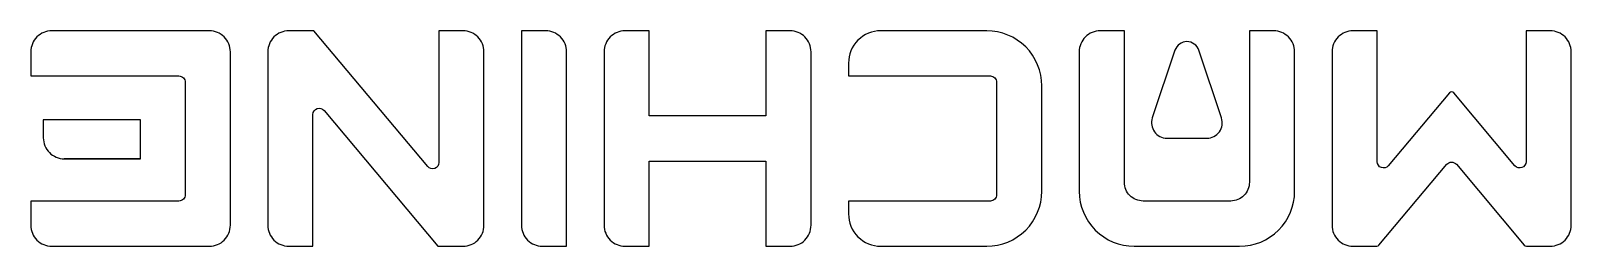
# Model space of a CAD drawing. Header units: millimetres. Extents: x -487 to -40, y 32 to 94.
import ezdxf

# ---------------------------------------------------------------- set-up
doc = ezdxf.new("R2010")
doc.units = ezdxf.units.MM
doc.layers.get('0').update_dxf_attribs({"linetype": 'CONTINUOUS'})

msp = doc.modelspace()

# ---------------------------------------------------------------- linework, layer by layer
msp.add_line((-454.83, 57.07), (-476.99, 57.07))
for points in [[(-434.86, 31.7, 0.414214), (-428.78, 37.78), (-428.78, 88.13, 0.414214), (-434.86, 94.21), (-480.62, 94.21, 0.414214), (-486.7, 88.13), (-486.7, 81.1), (-443.71, 81.1, -0.414214), (-441.89, 79.28), (-441.89, 46.63, -0.414214), (-443.71, 44.81), (-486.7, 44.81), (-486.7, 37.78, 0.414214), (-480.62, 31.7)], [(-368.53, 31.7), (-361.23, 31.7, 0.414214), (-355.15, 37.78), (-355.15, 88.13, 0.414214), (-361.23, 94.21), (-368.26, 94.21), (-368.26, 55.99, -0.700208), (-371.47, 54.82), (-404.52, 94.21), (-411.82, 94.21, 0.414214), (-417.9, 88.13), (-417.9, 37.78, 0.414214), (-411.82, 31.7), (-404.79, 31.7), (-404.79, 69.93, -0.700208), (-401.58, 71.09)], [(-338.2, 31.7), (-331.16, 31.7), (-331.16, 88.13, 0.414214), (-337.24, 94.21), (-344.28, 94.21), (-344.28, 37.78, 0.414214)], [(-266.29, 94.21), (-273.33, 94.21), (-273.33, 69.51), (-307.18, 69.51), (-307.18, 94.21), (-314.21, 94.21, 0.414214), (-320.29, 88.13), (-320.29, 37.78, 0.414214), (-314.21, 31.7), (-307.18, 31.7), (-307.18, 56.4), (-273.33, 56.4), (-273.33, 31.7), (-266.29, 31.7, 0.414214), (-260.21, 37.78), (-260.21, 88.13, 0.414214)], [(-206.35, 46.63, -0.414214), (-208.17, 44.81), (-249.34, 44.81), (-249.34, 41.07, 0.414214), (-239.97, 31.7), (-209.19, 31.7, 0.414214), (-193.24, 47.65), (-193.24, 78.26, 0.414214), (-209.19, 94.21), (-239.97, 94.21, 0.414214), (-249.34, 84.84), (-249.34, 81.1), (-208.17, 81.1, -0.414214), (-206.35, 79.28)], [(-135.8, 31.7, 0.414214), (-119.85, 47.65), (-119.85, 88.13, 0.414214), (-125.93, 94.21), (-132.97, 94.21), (-132.97, 50.25, -0.414214), (-138.4, 44.81), (-163.82, 44.81, -0.414214), (-169.25, 50.25), (-169.25, 94.21), (-176.29, 94.21, 0.414214), (-182.37, 88.13), (-182.37, 47.65, 0.414214), (-166.42, 31.7)], [(-55.89, 55.05), (-73.65, 76.22, 0.466308), (-74.9, 76.22), (-92.66, 55.05, -0.700208), (-95.87, 56.22), (-95.87, 94.21), (-102.9, 94.21, 0.414214), (-108.98, 88.13), (-108.98, 37.78, 0.414214), (-102.9, 31.7), (-95.98, 31.7, 0.221695), (-95.36, 31.99), (-75.67, 55.46, -0.466308), (-72.88, 55.46), (-53.19, 31.99, 0.221695), (-52.57, 31.7), (-45.65, 31.7, 0.414214), (-39.57, 37.78), (-39.57, 88.13, 0.414214), (-45.65, 94.21), (-52.68, 94.21), (-52.68, 56.22, -0.700208)], [(-156.94, 63.07), (-145.28, 63.07, 0.512039), (-141.07, 68.91), (-147.64, 88.57, 0.720469), (-154.58, 88.57), (-161.15, 68.91, 0.512039)], [(-483.07, 63.15, 0.414214), (-476.99, 57.07), (-454.83, 57.07), (-454.83, 68.42), (-483.07, 68.42)]]:
    msp.add_lwpolyline(points, format="xyb", close=True)

doc.saveas('drawing.dxf')
